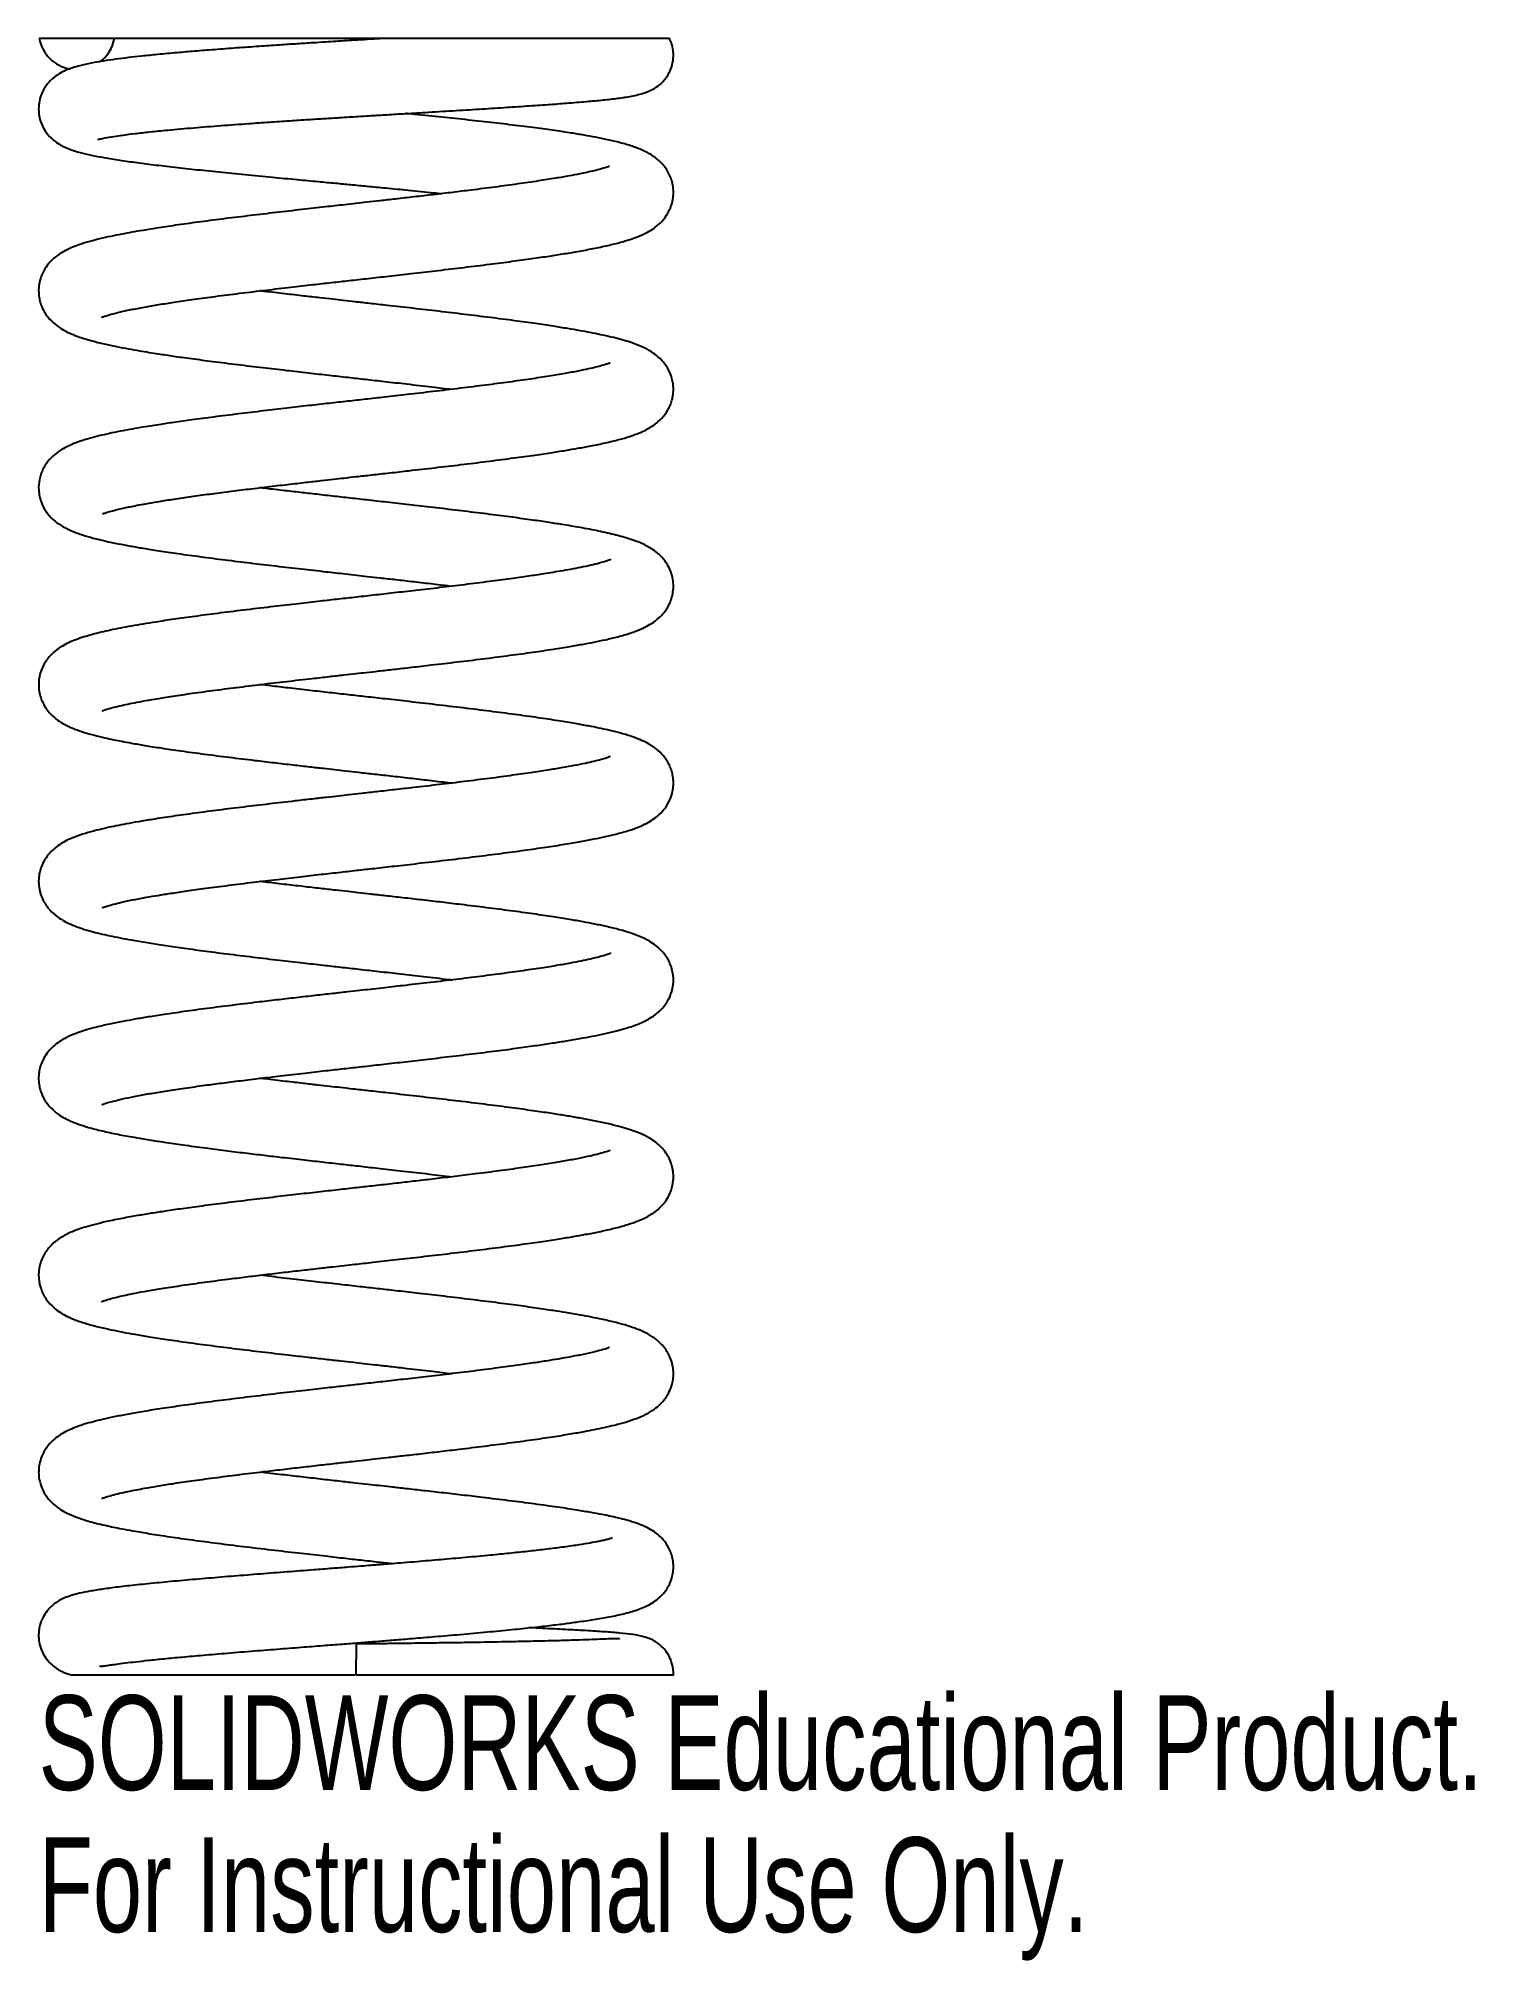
# Model space of a CAD drawing. Header units: millimetres. Extents: x -16.2 to 57.1, y -14.2 to 83.9.
import ezdxf

# ---------------------------------------------------------------- set-up
doc = ezdxf.new("R2010")
doc.units = ezdxf.units.MM
doc.styles.add('SLDTEXTSTYLE0', font='TXT', dxfattribs={"width": 0.7})

msp = doc.modelspace()

# ---------------------------------------------------------------- linework, layer by layer
at = {"color": 7, "linetype": 'Continuous', "lineweight": 25}
for p, q in [((-12.327, 83.91), (-16.163, 83.91)), ((0.004, 0.35), (0.02, 1.95))]:
    msp.add_line(p, q, dxfattribs=at)
for start, end in [(190.41685, 259.75142), (306.45678, 349.58404)]:
    msp.add_arc((-14.245, 84.263), 1.95, start, end, dxfattribs=at)
for points, knots in [([(1.473, 83.91), (1.233, 83.896), (0.773, 83.868), (0.113, 83.827), (-0.481, 83.791), (-1.026, 83.757), (-1.592, 83.722), (-2.25, 83.681), (-3.043, 83.63), (-3.963, 83.569), (-4.997, 83.499), (-6.104, 83.421), (-7.202, 83.339), (-8.215, 83.259), (-9.19, 83.176), (-10.099, 83.092), (-10.923, 83.008), (-11.636, 82.928), (-12.286, 82.846), (-12.926, 82.754), (-13.539, 82.647), (-14.113, 82.52), (-14.552, 82.392), (-14.972, 82.213), (-15.337, 81.996), (-15.646, 81.721), (-15.87, 81.426), (-16.023, 81.152), (-16.145, 80.811), (-16.205, 80.423), (-16.188, 80.053), (-16.101, 79.652), (-15.923, 79.263), (-15.671, 78.933), (-15.431, 78.709), (-15.199, 78.54), (-14.945, 78.396), (-14.614, 78.253), (-14.193, 78.116), (-13.67, 77.984), (-13.027, 77.854), (-12.277, 77.729), (-11.411, 77.603), (-10.459, 77.48), (-9.403, 77.355), (-8.246, 77.227), (-6.997, 77.097), (-5.667, 76.964), (-4.327, 76.834), (-3.073, 76.714), (-1.993, 76.612), (-1.083, 76.527), (-0.257, 76.448), (0.599, 76.367), (1.582, 76.272), (2.726, 76.16), (3.693, 76.063), (4.255, 76.004), (4.396, 75.989)], [0, 0, 0, 0, 0.013461, 0.025779, 0.036801, 0.046555, 0.056201, 0.068485, 0.083471, 0.101081, 0.121229, 0.143835, 0.167658, 0.189848, 0.210331, 0.235099, 0.257078, 0.276362, 0.297069, 0.31872, 0.341695, 0.366079, 0.39125, 0.406319, 0.421148, 0.436173, 0.443921, 0.451894, 0.4602, 0.468864, 0.476931, 0.483994, 0.496024, 0.506069, 0.514453, 0.522842, 0.536227, 0.553352, 0.574158, 0.597786, 0.62153, 0.647814, 0.674043, 0.700308, 0.726845, 0.753709, 0.780879, 0.808319, 0.835808, 0.860183, 0.880504, 0.89688, 0.911248, 0.926699, 0.944703, 0.966363, 0.991576, 1, 1, 1, 1]), ([(-13.153, 78.762), (-13.154, 78.761), (-13.162, 78.752), (-13.058, 78.78), (-12.806, 78.831), (-12.403, 78.901), (-11.887, 78.978), (-11.276, 79.056), (-10.517, 79.142), (-9.525, 79.242), (-8.317, 79.35), (-6.924, 79.461), (-5.62, 79.557), (-4.445, 79.639), (-3.425, 79.707), (-2.477, 79.769), (-1.628, 79.822), (-0.933, 79.866), (-0.37, 79.9), (0.143, 79.932), (0.744, 79.968), (1.518, 80.015), (2.471, 80.073), (3.638, 80.143), (4.939, 80.221), (6.284, 80.304), (7.549, 80.384), (8.721, 80.461), (9.791, 80.536), (10.816, 80.612), (11.771, 80.691), (12.616, 80.769), (13.368, 80.852), (14.073, 80.957), (14.66, 81.099), (15.134, 81.297), (15.42, 81.479), (15.609, 81.646), (15.718, 81.761), (15.806, 81.871), (15.904, 82.012), (16.035, 82.25), (16.151, 82.581), (16.204, 82.946), (16.185, 83.317), (16.122, 83.635), (16.026, 83.828), (15.985, 83.91)], [0, 0, 0, 0, 0.004482, 0.02689, 0.053025, 0.082512, 0.106938, 0.133446, 0.162103, 0.192623, 0.232402, 0.27035, 0.306305, 0.331884, 0.356218, 0.37889, 0.398017, 0.414794, 0.426533, 0.436444, 0.449763, 0.467532, 0.489336, 0.515322, 0.548692, 0.581847, 0.614474, 0.646538, 0.677971, 0.708734, 0.744741, 0.779738, 0.814214, 0.848731, 0.883811, 0.906373, 0.927047, 0.935274, 0.942034, 0.947324, 0.951213, 0.957752, 0.966295, 0.976978, 0.983914, 0.993142, 1, 1, 1, 1]), ([(1.403, 83.91), (1.315, 83.91), (0.887, 83.91), (0.098, 83.91), (-0.955, 83.91), (-1.999, 83.91), (-3.016, 83.91), (-4.01, 83.91), (-4.984, 83.91), (-5.924, 83.91), (-6.814, 83.91), (-7.658, 83.91), (-8.454, 83.91), (-9.19, 83.91), (-9.852, 83.91), (-10.443, 83.91), (-10.964, 83.91), (-11.406, 83.91), (-11.759, 83.91), (-12.032, 83.91), (-12.222, 83.91), (-12.314, 83.91), (-12.323, 83.91), (-12.327, 83.91)], [0, 0, 0, 0, 0.012781, 0.062604, 0.1139, 0.165196, 0.21465, 0.264104, 0.314984, 0.365864, 0.415567, 0.465269, 0.51643, 0.567592, 0.617232, 0.666872, 0.717989, 0.769107, 0.8183, 0.867497, 0.918115, 0.968732, 1, 1, 1, 1]), ([(15.986, 83.91), (15.985, 83.91), (15.983, 83.91), (15.846, 83.91), (15.6, 83.91), (15.242, 83.91), (14.773, 83.91), (14.2, 83.91), (13.537, 83.91), (12.787, 83.91), (11.939, 83.91), (11.015, 83.91), (10.035, 83.91), (8.999, 83.91), (7.892, 83.91), (6.659, 83.91), (5.305, 83.91), (4.084, 83.91), (3.092, 83.91), (2.472, 83.91), (1.979, 83.91), (1.704, 83.91), (1.548, 83.91), (1.499, 83.91), (1.474, 83.91), (1.473, 83.91), (1.473, 83.91)], [0, 0, 0, 0, 0.041883, 0.099971, 0.155857, 0.211743, 0.269315, 0.326887, 0.381743, 0.436598, 0.493142, 0.549685, 0.602945, 0.656202, 0.711203, 0.766198, 0.82957, 0.893915, 0.925573, 0.957511, 0.973345, 0.989522, 0.993451, 0.996388, 0.99829, 1, 1, 1, 1]), ([(-12.97, 69.677), (-12.971, 69.676), (-12.987, 69.664), (-12.918, 69.699), (-12.762, 69.752), (-12.481, 69.837), (-12.039, 69.948), (-11.428, 70.079), (-10.734, 70.21), (-9.984, 70.337), (-9.159, 70.465), (-8.228, 70.6), (-7.151, 70.746), (-5.931, 70.902), (-4.64, 71.059), (-3.382, 71.206), (-2.26, 71.335), (-1.268, 71.447), (-0.326, 71.553), (0.649, 71.663), (1.709, 71.782), (2.856, 71.912), (4.087, 72.054), (5.373, 72.205), (6.638, 72.36), (7.808, 72.511), (8.84, 72.652), (9.741, 72.783), (10.557, 72.909), (11.342, 73.041), (12.123, 73.186), (12.861, 73.342), (13.502, 73.501), (14.032, 73.66), (14.464, 73.818), (14.844, 73.994), (15.193, 74.206), (15.522, 74.469), (15.812, 74.806), (16.013, 75.17), (16.134, 75.502), (16.198, 75.865), (16.198, 76.235), (16.138, 76.572), (16.036, 76.875), (15.898, 77.145), (15.735, 77.381), (15.483, 77.665), (15.116, 77.953), (14.629, 78.211), (14.086, 78.417), (13.505, 78.586), (12.87, 78.737), (12.251, 78.862), (11.635, 78.974), (10.95, 79.087), (10.127, 79.211), (9.136, 79.346), (7.994, 79.49), (6.736, 79.637), (5.414, 79.782), (4.048, 79.924), (3.078, 80.022), (2.566, 80.072), (2.524, 80.076)], [0, 0, 0, 0, 0.000836, 0.012905, 0.025589, 0.039294, 0.059172, 0.079393, 0.09852, 0.116517, 0.134019, 0.152913, 0.173323, 0.195252, 0.218263, 0.239087, 0.257046, 0.272128, 0.286147, 0.301397, 0.317935, 0.336059, 0.355828, 0.377252, 0.399622, 0.420665, 0.440208, 0.458248, 0.474997, 0.492726, 0.512065, 0.533053, 0.553921, 0.572323, 0.588391, 0.603732, 0.615204, 0.626982, 0.639967, 0.6471, 0.654675, 0.66228, 0.669737, 0.676619, 0.682629, 0.689313, 0.6957, 0.70281, 0.719352, 0.737896, 0.757918, 0.779273, 0.798738, 0.815635, 0.830423, 0.846572, 0.864865, 0.885341, 0.90785, 0.930626, 0.953259, 0.975733, 0.998039, 1, 1, 1, 1]), ([(12.926, 77.375), (12.926, 77.377), (12.926, 77.382), (12.775, 77.325), (12.503, 77.245), (12.168, 77.159), (11.808, 77.077), (11.387, 76.989), (10.856, 76.888), (10.156, 76.766), (9.287, 76.628), (8.259, 76.479), (7.11, 76.324), (5.987, 76.181), (4.927, 76.051), (3.952, 75.935), (2.98, 75.823), (2.064, 75.718), (1.255, 75.626), (0.58, 75.55), (-0.015, 75.483), (-0.712, 75.405), (-1.636, 75.301), (-2.809, 75.169), (-4.092, 75.021), (-5.398, 74.867), (-6.682, 74.709), (-7.921, 74.549), (-9.054, 74.394), (-10.035, 74.248), (-10.813, 74.124), (-11.437, 74.016), (-11.983, 73.915), (-12.538, 73.803), (-13.112, 73.673), (-13.651, 73.532), (-14.139, 73.379), (-14.551, 73.218), (-14.905, 73.046), (-15.241, 72.836), (-15.559, 72.563), (-15.825, 72.247), (-16.022, 71.893), (-16.14, 71.541), (-16.21, 71.123), (-16.189, 70.731), (-16.098, 70.378), (-16.005, 70.138), (-15.879, 69.903), (-15.672, 69.609), (-15.376, 69.316), (-15.019, 69.069), (-14.714, 68.909), (-14.482, 68.806), (-14.244, 68.712), (-13.914, 68.598), (-13.449, 68.463), (-12.878, 68.322), (-12.25, 68.187), (-11.642, 68.071), (-11.082, 67.972), (-10.57, 67.887), (-10, 67.797), (-9.289, 67.691), (-8.368, 67.561), (-7.275, 67.417), (-6.06, 67.264), (-4.803, 67.113), (-3.591, 66.971), (-2.457, 66.841), (-1.405, 66.723), (-0.433, 66.613), (0.511, 66.508), (1.511, 66.395), (2.646, 66.266), (3.809, 66.132), (4.565, 66.041), (4.907, 66)], [0, 0, 0, 0, 0.007738, 0.021302, 0.035569, 0.04868, 0.060373, 0.070616, 0.084206, 0.099719, 0.117165, 0.136435, 0.156045, 0.175533, 0.19007, 0.204533, 0.218921, 0.232288, 0.243711, 0.253184, 0.260735, 0.268743, 0.282448, 0.29961, 0.318454, 0.337695, 0.357337, 0.377386, 0.397312, 0.41533, 0.431289, 0.443324, 0.454791, 0.467863, 0.48266, 0.498938, 0.514437, 0.528704, 0.540289, 0.552301, 0.560999, 0.570419, 0.579618, 0.585981, 0.591862, 0.60223, 0.606698, 0.611457, 0.617136, 0.623721, 0.635971, 0.647205, 0.65615, 0.663108, 0.670522, 0.682375, 0.697077, 0.714052, 0.729714, 0.743444, 0.755276, 0.765235, 0.774489, 0.788565, 0.804655, 0.822751, 0.84262, 0.861723, 0.879349, 0.895505, 0.91025, 0.923849, 0.936355, 0.94989, 0.965993, 0.984655, 1, 1, 1, 1]), ([(-12.941, 59.642), (-12.933, 59.644), (-12.915, 59.648), (-12.715, 59.719), (-12.443, 59.796), (-12.138, 59.873), (-11.833, 59.942), (-11.518, 60.009), (-11.157, 60.081), (-10.698, 60.165), (-10.108, 60.266), (-9.376, 60.382), (-8.525, 60.508), (-7.592, 60.637), (-6.611, 60.765), (-5.593, 60.893), (-4.551, 61.019), (-3.537, 61.138), (-2.61, 61.245), (-1.825, 61.334), (-1.179, 61.407), (-0.583, 61.474), (0.063, 61.547), (0.839, 61.634), (1.736, 61.735), (2.82, 61.858), (4.043, 61.998), (5.367, 62.155), (6.666, 62.314), (7.89, 62.472), (8.981, 62.621), (9.901, 62.757), (10.666, 62.877), (11.346, 62.992), (12.038, 63.12), (12.747, 63.266), (13.405, 63.425), (13.888, 63.565), (14.231, 63.683), (14.48, 63.779), (14.803, 63.924), (15.17, 64.138), (15.542, 64.441), (15.836, 64.793), (16.021, 65.139), (16.114, 65.408), (16.164, 65.625), (16.189, 65.817), (16.198, 66.031), (16.181, 66.286), (16.116, 66.602), (15.988, 66.938), (15.761, 67.311), (15.441, 67.651), (15.046, 67.944), (14.645, 68.153), (14.298, 68.294), (13.933, 68.421), (13.511, 68.545), (13.029, 68.667), (12.505, 68.784), (11.973, 68.892), (11.414, 68.995), (10.793, 69.102), (10.039, 69.222), (9.136, 69.356), (8.063, 69.505), (6.853, 69.662), (5.561, 69.822), (4.241, 69.979), (2.914, 70.132), (1.731, 70.266), (0.746, 70.376), (0.001, 70.46), (-0.625, 70.53), (-1.224, 70.598), (-1.896, 70.674), (-2.717, 70.767), (-3.668, 70.878), (-4.423, 70.965), (-4.835, 71.016), (-4.908, 71.025)], [0, 0, 0, 0, 0.011044, 0.024942, 0.038309, 0.049979, 0.05991, 0.068124, 0.077009, 0.087884, 0.100758, 0.115641, 0.131938, 0.148167, 0.164255, 0.180199, 0.195995, 0.211405, 0.224838, 0.23599, 0.244856, 0.252182, 0.261109, 0.271988, 0.284822, 0.298879, 0.317971, 0.337461, 0.357354, 0.377565, 0.396379, 0.41313, 0.42781, 0.440992, 0.455436, 0.473571, 0.492351, 0.509145, 0.518089, 0.52641, 0.535991, 0.547886, 0.558709, 0.570588, 0.580027, 0.585097, 0.588611, 0.591945, 0.595364, 0.600034, 0.605372, 0.61299, 0.622903, 0.634577, 0.645235, 0.658727, 0.670155, 0.682105, 0.695065, 0.709044, 0.722956, 0.735545, 0.746831, 0.760163, 0.774682, 0.791272, 0.809927, 0.830112, 0.850039, 0.869563, 0.888689, 0.907338, 0.919727, 0.930163, 0.938648, 0.946031, 0.955418, 0.967091, 0.981042, 0.996675, 1, 1, 1, 1]), ([(12.944, 67.334), (12.947, 67.337), (12.955, 67.345), (12.808, 67.286), (12.559, 67.211), (12.239, 67.126), (11.839, 67.033), (11.323, 66.925), (10.655, 66.801), (9.844, 66.665), (8.894, 66.52), (7.814, 66.368), (6.617, 66.21), (5.315, 66.048), (3.971, 65.887), (2.676, 65.738), (1.522, 65.606), (0.511, 65.493), (-0.435, 65.386), (-1.4, 65.278), (-2.443, 65.16), (-3.568, 65.032), (-4.769, 64.891), (-6.023, 64.741), (-7.241, 64.588), (-8.34, 64.442), (-9.264, 64.313), (-9.974, 64.207), (-10.536, 64.118), (-11.041, 64.035), (-11.602, 63.937), (-12.175, 63.828), (-12.738, 63.709), (-13.25, 63.588), (-13.697, 63.466), (-14.055, 63.354), (-14.327, 63.256), (-14.546, 63.167), (-14.803, 63.048), (-15.126, 62.865), (-15.481, 62.593), (-15.771, 62.269), (-15.967, 61.947), (-16.083, 61.67), (-16.181, 61.305), (-16.208, 60.927), (-16.154, 60.524), (-16.045, 60.163), (-15.852, 59.793), (-15.58, 59.458), (-15.223, 59.146), (-14.827, 58.908), (-14.419, 58.725), (-13.949, 58.557), (-13.415, 58.403), (-12.809, 58.256), (-12.169, 58.121), (-11.521, 57.998), (-10.836, 57.88), (-10.033, 57.751), (-9.06, 57.607), (-7.933, 57.453), (-6.697, 57.293), (-5.41, 57.135), (-4.103, 56.98), (-2.813, 56.832), (-1.628, 56.698), (-0.686, 56.592), (0.018, 56.513), (0.61, 56.446), (1.273, 56.372), (2.067, 56.282), (2.974, 56.178), (3.937, 56.066), (4.593, 55.989), (4.909, 55.95), (4.909, 55.95)], [0, 0, 0, 0, 0.00589, 0.020029, 0.034341, 0.047338, 0.058978, 0.073858, 0.089955, 0.107287, 0.125743, 0.144856, 0.16457, 0.184885, 0.205627, 0.224529, 0.240876, 0.254658, 0.267095, 0.280574, 0.295184, 0.311183, 0.32865, 0.347594, 0.367496, 0.385695, 0.401809, 0.415832, 0.424972, 0.434564, 0.446329, 0.460295, 0.473077, 0.487315, 0.501238, 0.512951, 0.522434, 0.529701, 0.537196, 0.546602, 0.558185, 0.569525, 0.577263, 0.583353, 0.588224, 0.597586, 0.603357, 0.60974, 0.619153, 0.629092, 0.638202, 0.652824, 0.666822, 0.682119, 0.698802, 0.715444, 0.73169, 0.745623, 0.759339, 0.775119, 0.792959, 0.812763, 0.832825, 0.85248, 0.871735, 0.890594, 0.907983, 0.921948, 0.930153, 0.937566, 0.946826, 0.958034, 0.971186, 0.985541, 0.999984, 1, 1, 1, 1]), ([(-12.938, 49.595), (-12.94, 49.592), (-12.946, 49.585), (-12.832, 49.63), (-12.602, 49.702), (-12.259, 49.794), (-11.868, 49.885), (-11.423, 49.979), (-10.898, 50.08), (-10.242, 50.194), (-9.44, 50.323), (-8.461, 50.467), (-7.336, 50.622), (-6.112, 50.779), (-4.844, 50.934), (-3.553, 51.086), (-2.389, 51.22), (-1.409, 51.331), (-0.661, 51.416), (-0.033, 51.486), (0.558, 51.552), (1.203, 51.625), (1.978, 51.712), (2.876, 51.814), (3.962, 51.939), (5.178, 52.082), (6.469, 52.239), (7.714, 52.399), (8.88, 52.557), (9.918, 52.709), (10.799, 52.848), (11.523, 52.974), (12.154, 53.093), (12.769, 53.222), (13.404, 53.374), (13.995, 53.545), (14.501, 53.732), (14.923, 53.938), (15.268, 54.16), (15.578, 54.43), (15.812, 54.717), (15.976, 55.002), (16.085, 55.258), (16.17, 55.57), (16.206, 55.932), (16.176, 56.302), (16.084, 56.654), (15.945, 56.965), (15.731, 57.298), (15.442, 57.602), (15.122, 57.84), (14.812, 58.019), (14.446, 58.189), (13.994, 58.355), (13.34, 58.545), (12.525, 58.734), (11.596, 58.915), (10.705, 59.067), (9.85, 59.201), (8.974, 59.329), (7.967, 59.468), (6.817, 59.617), (5.564, 59.772), (4.28, 59.924), (3.045, 60.067), (1.892, 60.198), (0.825, 60.318), (-0.156, 60.428), (-1.098, 60.534), (-1.985, 60.634), (-2.875, 60.735), (-3.779, 60.84), (-4.471, 60.921), (-4.849, 60.968), (-4.909, 60.975)], [0, 0, 0, 0, 0.005866, 0.018404, 0.032056, 0.046371, 0.059476, 0.071149, 0.084601, 0.098829, 0.115084, 0.133375, 0.153256, 0.172965, 0.192318, 0.211312, 0.229884, 0.242317, 0.252821, 0.261392, 0.268684, 0.277601, 0.288489, 0.301354, 0.315729, 0.33515, 0.354742, 0.37451, 0.394459, 0.413615, 0.430817, 0.446058, 0.459465, 0.473979, 0.49086, 0.509876, 0.528056, 0.540742, 0.552679, 0.563414, 0.572924, 0.577505, 0.5827, 0.588573, 0.595084, 0.601835, 0.608668, 0.615265, 0.621448, 0.632744, 0.643105, 0.653188, 0.663179, 0.679944, 0.700228, 0.72351, 0.74511, 0.764286, 0.77891, 0.794646, 0.811808, 0.83039, 0.8503, 0.869545, 0.887313, 0.903612, 0.91848, 0.932184, 0.944781, 0.958043, 0.969678, 0.982755, 0.997268, 1, 1, 1, 1]), ([(12.98, 57.304), (12.982, 57.305), (12.986, 57.307), (12.918, 57.278), (12.778, 57.228), (12.507, 57.145), (12.112, 57.045), (11.625, 56.937), (11.103, 56.834), (10.584, 56.74), (10.078, 56.654), (9.497, 56.562), (8.778, 56.454), (7.852, 56.323), (6.764, 56.179), (5.556, 56.027), (4.305, 55.877), (3.094, 55.736), (1.959, 55.606), (0.905, 55.487), (-0.07, 55.377), (-1.013, 55.272), (-2.008, 55.159), (-3.137, 55.031), (-4.414, 54.883), (-5.749, 54.724), (-7.043, 54.563), (-8.222, 54.409), (-9.279, 54.261), (-10.374, 54.097), (-11.479, 53.913), (-12.552, 53.705), (-13.494, 53.482), (-14.171, 53.273), (-14.66, 53.07), (-15, 52.892), (-15.328, 52.67), (-15.681, 52.344), (-15.958, 51.937), (-16.118, 51.52), (-16.192, 51.16), (-16.201, 50.782), (-16.143, 50.428), (-16.041, 50.113), (-15.889, 49.812), (-15.695, 49.541), (-15.453, 49.287), (-15.13, 49.037), (-14.749, 48.821), (-14.331, 48.641), (-13.872, 48.484), (-13.373, 48.343), (-12.859, 48.218), (-12.385, 48.116), (-11.934, 48.026), (-11.415, 47.93), (-10.749, 47.815), (-9.916, 47.684), (-8.903, 47.535), (-7.745, 47.378), (-6.482, 47.216), (-5.286, 47.07), (-4.193, 46.941), (-3.256, 46.833), (-2.411, 46.736), (-1.698, 46.656), (-1.089, 46.587), (-0.495, 46.52), (0.176, 46.445), (0.983, 46.354), (1.896, 46.251), (2.869, 46.14), (3.851, 46.026), (4.536, 45.946), (4.879, 45.904), (4.908, 45.9)], [0, 0, 0, 0, 0.003565, 0.009612, 0.020307, 0.033418, 0.048914, 0.064263, 0.078101, 0.090399, 0.101134, 0.111022, 0.125629, 0.141987, 0.160103, 0.179828, 0.198889, 0.216514, 0.232697, 0.247475, 0.261125, 0.273695, 0.287132, 0.303149, 0.321757, 0.342485, 0.362686, 0.381953, 0.400286, 0.4177, 0.443004, 0.467734, 0.492612, 0.518929, 0.531579, 0.543187, 0.553876, 0.564799, 0.577053, 0.583777, 0.590141, 0.597504, 0.603829, 0.609228, 0.615632, 0.622389, 0.631391, 0.642603, 0.655375, 0.669302, 0.684503, 0.699831, 0.714185, 0.725546, 0.735053, 0.746398, 0.76057, 0.77707, 0.795251, 0.815711, 0.835824, 0.855598, 0.870211, 0.884174, 0.896227, 0.906305, 0.914411, 0.921922, 0.93132, 0.942652, 0.955889, 0.969942, 0.984202, 0.998666, 1, 1, 1, 1]), ([(-12.941, 39.54), (-12.941, 39.54), (-12.965, 39.521), (-12.871, 39.569), (-12.673, 39.629), (-12.374, 39.715), (-11.939, 39.82), (-11.378, 39.939), (-10.741, 40.058), (-10.104, 40.167), (-9.419, 40.276), (-8.609, 40.396), (-7.631, 40.532), (-6.496, 40.68), (-5.275, 40.832), (-4.052, 40.978), (-2.894, 41.112), (-1.812, 41.236), (-0.807, 41.349), (0.138, 41.455), (1.104, 41.564), (2.175, 41.684), (3.409, 41.825), (4.752, 41.981), (6.113, 42.145), (7.406, 42.308), (8.598, 42.468), (9.678, 42.622), (10.629, 42.77), (11.445, 42.909), (12.135, 43.039), (12.754, 43.169), (13.377, 43.317), (13.945, 43.481), (14.418, 43.65), (14.805, 43.825), (15.147, 44.025), (15.472, 44.277), (15.772, 44.601), (16.021, 45.017), (16.154, 45.433), (16.193, 45.74), (16.196, 45.977), (16.179, 46.188), (16.133, 46.427), (16.049, 46.686), (15.882, 47.039), (15.594, 47.413), (15.241, 47.713), (14.864, 47.945), (14.467, 48.129), (14.02, 48.294), (13.502, 48.449), (12.934, 48.59), (12.395, 48.708), (11.832, 48.819), (11.155, 48.941), (10.302, 49.082), (9.278, 49.237), (8.111, 49.399), (6.842, 49.564), (5.491, 49.731), (4.108, 49.894), (2.776, 50.047), (1.582, 50.183), (0.546, 50.299), (-0.406, 50.406), (-1.359, 50.513), (-2.389, 50.63), (-3.401, 50.746), (-4.255, 50.846), (-4.729, 50.903), (-4.91, 50.925)], [0, 0, 0, 0, 0.000206, 0.012588, 0.024945, 0.038093, 0.052035, 0.070323, 0.08596, 0.098914, 0.112103, 0.127242, 0.144338, 0.163398, 0.183071, 0.201328, 0.218141, 0.233504, 0.247627, 0.260665, 0.273335, 0.288333, 0.305925, 0.326101, 0.346975, 0.367331, 0.387171, 0.406495, 0.424985, 0.442024, 0.457595, 0.471985, 0.488204, 0.507148, 0.522297, 0.535803, 0.54763, 0.558069, 0.568037, 0.577831, 0.586252, 0.592234, 0.594997, 0.598698, 0.603813, 0.60854, 0.613971, 0.625541, 0.637851, 0.65073, 0.664202, 0.678408, 0.696315, 0.711646, 0.724492, 0.736872, 0.751754, 0.769157, 0.788847, 0.809143, 0.829701, 0.850526, 0.871587, 0.891084, 0.90798, 0.922287, 0.934762, 0.948085, 0.962505, 0.978543, 0.991805, 1, 1, 1, 1]), ([(12.961, 47.243), (12.961, 47.244), (12.961, 47.245), (12.907, 47.223), (12.781, 47.179), (12.516, 47.098), (12.15, 47.004), (11.689, 46.9), (11.163, 46.795), (10.543, 46.682), (9.846, 46.566), (8.996, 46.435), (7.973, 46.289), (6.808, 46.134), (5.556, 45.977), (4.267, 45.822), (3.067, 45.682), (1.995, 45.56), (1.102, 45.459), (0.324, 45.372), (-0.325, 45.299), (-0.915, 45.232), (-1.539, 45.162), (-2.281, 45.078), (-3.264, 44.966), (-4.439, 44.83), (-5.742, 44.675), (-7.011, 44.517), (-8.227, 44.358), (-9.357, 44.2), (-10.315, 44.055), (-11.092, 43.927), (-11.706, 43.817), (-12.237, 43.715), (-12.746, 43.607), (-13.281, 43.481), (-13.838, 43.327), (-14.321, 43.164), (-14.751, 42.978), (-15.117, 42.772), (-15.444, 42.521), (-15.69, 42.266), (-15.896, 41.978), (-16.051, 41.664), (-16.153, 41.333), (-16.205, 40.966), (-16.186, 40.583), (-16.101, 40.222), (-15.931, 39.814), (-15.63, 39.394), (-15.236, 39.057), (-14.846, 38.82), (-14.445, 38.636), (-14.021, 38.482), (-13.416, 38.3), (-12.601, 38.105), (-11.617, 37.914), (-10.678, 37.754), (-9.819, 37.619), (-8.867, 37.48), (-7.789, 37.334), (-6.574, 37.178), (-5.268, 37.018), (-3.964, 36.864), (-2.768, 36.727), (-1.726, 36.609), (-0.772, 36.501), (0.179, 36.395), (1.2, 36.28), (2.305, 36.155), (3.486, 36.019), (4.371, 35.916), (4.841, 35.858), (4.91, 35.85)], [0, 0, 0, 0, 0.003547, 0.009309, 0.021653, 0.035119, 0.049499, 0.062911, 0.078555, 0.091907, 0.106346, 0.122809, 0.141304, 0.161235, 0.180916, 0.200239, 0.219202, 0.233185, 0.24603, 0.25695, 0.265939, 0.273252, 0.281739, 0.292195, 0.304624, 0.323642, 0.343079, 0.36269, 0.382479, 0.40245, 0.421467, 0.436216, 0.449528, 0.461399, 0.473207, 0.487155, 0.503336, 0.52116, 0.535332, 0.547878, 0.558794, 0.567658, 0.57442, 0.581203, 0.586804, 0.593275, 0.600795, 0.60727, 0.613937, 0.626035, 0.638904, 0.65171, 0.665349, 0.679903, 0.694946, 0.720981, 0.746686, 0.763236, 0.779432, 0.796468, 0.814691, 0.834099, 0.854684, 0.874394, 0.891512, 0.90605, 0.918531, 0.931694, 0.945936, 0.961469, 0.978447, 0.996863, 1, 1, 1, 1]), ([(-12.953, 29.486), (-12.955, 29.484), (-12.96, 29.478), (-12.827, 29.532), (-12.607, 29.6), (-12.27, 29.692), (-11.794, 29.803), (-11.172, 29.929), (-10.456, 30.058), (-9.644, 30.191), (-8.726, 30.329), (-7.781, 30.461), (-6.824, 30.588), (-5.883, 30.707), (-4.888, 30.828), (-3.795, 30.958), (-2.677, 31.087), (-1.593, 31.211), (-0.619, 31.32), (0.324, 31.426), (1.322, 31.538), (2.404, 31.66), (3.569, 31.794), (4.812, 31.939), (6.085, 32.092), (7.301, 32.245), (8.389, 32.389), (9.321, 32.521), (10.124, 32.641), (10.873, 32.761), (11.562, 32.881), (12.215, 33.005), (12.812, 33.132), (13.356, 33.264), (13.818, 33.394), (14.19, 33.517), (14.499, 33.636), (14.825, 33.785), (15.187, 33.999), (15.563, 34.303), (15.935, 34.771), (16.184, 35.402), (16.215, 36.088), (16.041, 36.711), (15.745, 37.189), (15.403, 37.536), (15.02, 37.81), (14.591, 38.031), (14.06, 38.233), (13.477, 38.406), (12.836, 38.563), (12.203, 38.697), (11.573, 38.817), (10.877, 38.939), (10.04, 39.073), (9.04, 39.22), (7.902, 39.377), (6.666, 39.536), (5.484, 39.681), (4.383, 39.812), (3.383, 39.928), (2.417, 40.038), (1.535, 40.138), (0.784, 40.222), (0.155, 40.293), (-0.435, 40.359), (-1.078, 40.431), (-1.849, 40.518), (-2.732, 40.619), (-3.678, 40.729), (-4.417, 40.815), (-4.817, 40.864), (-4.908, 40.875)], [0, 0, 0, 0, 0.00626, 0.018734, 0.03148, 0.044151, 0.060905, 0.077624, 0.094343, 0.111045, 0.128221, 0.146417, 0.160736, 0.175631, 0.191101, 0.206207, 0.224113, 0.239456, 0.25231, 0.265138, 0.279074, 0.294222, 0.310827, 0.328905, 0.348464, 0.368089, 0.38605, 0.402335, 0.416938, 0.430717, 0.446622, 0.460132, 0.475022, 0.490715, 0.504815, 0.517066, 0.527505, 0.537974, 0.549615, 0.56221, 0.574822, 0.587584, 0.599616, 0.611058, 0.622411, 0.633637, 0.645001, 0.661002, 0.678491, 0.697489, 0.715218, 0.73057, 0.743923, 0.758444, 0.774932, 0.793381, 0.81329, 0.833128, 0.85279, 0.867426, 0.881967, 0.8962, 0.908712, 0.919249, 0.927814, 0.935114, 0.944039, 0.954897, 0.967683, 0.98166, 0.995848, 1, 1, 1, 1]), ([(12.979, 37.202), (12.984, 37.205), (13, 37.215), (12.836, 37.145), (12.531, 37.053), (12.123, 36.947), (11.628, 36.837), (11.069, 36.727), (10.393, 36.606), (9.548, 36.468), (8.544, 36.319), (7.416, 36.164), (6.21, 36.008), (4.949, 35.853), (3.669, 35.702), (2.461, 35.563), (1.481, 35.452), (0.751, 35.37), (0.163, 35.303), (-0.471, 35.232), (-1.231, 35.147), (-2.113, 35.048), (-3.072, 34.938), (-4.061, 34.824), (-5.158, 34.695), (-6.352, 34.55), (-7.606, 34.391), (-8.757, 34.235), (-9.755, 34.091), (-10.582, 33.962), (-11.285, 33.843), (-11.947, 33.722), (-12.628, 33.585), (-13.237, 33.443), (-13.747, 33.303), (-14.154, 33.172), (-14.509, 33.035), (-14.817, 32.892), (-15.147, 32.699), (-15.472, 32.45), (-15.76, 32.135), (-15.967, 31.799), (-16.09, 31.504), (-16.162, 31.226), (-16.201, 30.911), (-16.193, 30.613), (-16.142, 30.344), (-16.09, 30.165), (-16.031, 30.005), (-15.938, 29.809), (-15.767, 29.531), (-15.487, 29.213), (-15.12, 28.932), (-14.776, 28.737), (-14.476, 28.602), (-14.133, 28.47), (-13.646, 28.315), (-12.961, 28.139), (-12.186, 27.973), (-11.368, 27.82), (-10.576, 27.687), (-9.749, 27.559), (-8.801, 27.421), (-7.757, 27.28), (-6.689, 27.142), (-5.687, 27.019), (-4.714, 26.902), (-3.704, 26.784), (-2.673, 26.666), (-1.629, 26.548), (-0.669, 26.44), (0.279, 26.333), (1.299, 26.219), (2.467, 26.086), (3.703, 25.944), (4.519, 25.847), (4.91, 25.8)], [0, 0, 0, 0, 0.005177, 0.019784, 0.034786, 0.052129, 0.066328, 0.079926, 0.095448, 0.112901, 0.132167, 0.151752, 0.171216, 0.190555, 0.209765, 0.227853, 0.242575, 0.251344, 0.258614, 0.267308, 0.277947, 0.290536, 0.304519, 0.318757, 0.333217, 0.352845, 0.372878, 0.392758, 0.410717, 0.426615, 0.440447, 0.454231, 0.470312, 0.488727, 0.502634, 0.51555, 0.527493, 0.539067, 0.547819, 0.557727, 0.568956, 0.576851, 0.583467, 0.588754, 0.593058, 0.600008, 0.604711, 0.607208, 0.610891, 0.615744, 0.621726, 0.633405, 0.644923, 0.655223, 0.66456, 0.673267, 0.691445, 0.710989, 0.731291, 0.749548, 0.765592, 0.780123, 0.797166, 0.816708, 0.83284, 0.848401, 0.862892, 0.876316, 0.892563, 0.90712, 0.920536, 0.932959, 0.946911, 0.963431, 0.982507, 1, 1, 1, 1]), ([(-12.99, 19.416), (-12.987, 19.418), (-12.98, 19.422), (-12.763, 19.504), (-12.468, 19.589), (-12.127, 19.676), (-11.737, 19.764), (-11.25, 19.864), (-10.614, 19.981), (-9.811, 20.115), (-8.845, 20.262), (-7.745, 20.417), (-6.655, 20.56), (-5.62, 20.689), (-4.663, 20.805), (-3.696, 20.92), (-2.768, 21.027), (-1.931, 21.122), (-1.224, 21.202), (-0.618, 21.27), (0.063, 21.347), (0.948, 21.446), (2.096, 21.575), (3.375, 21.721), (4.696, 21.875), (6.004, 22.032), (7.277, 22.192), (8.459, 22.348), (9.496, 22.496), (10.361, 22.628), (11.087, 22.747), (11.757, 22.867), (12.437, 23), (13.118, 23.152), (13.729, 23.314), (14.221, 23.476), (14.601, 23.629), (14.924, 23.789), (15.227, 23.985), (15.484, 24.194), (15.734, 24.462), (15.936, 24.767), (16.073, 25.071), (16.153, 25.354), (16.191, 25.617), (16.198, 25.852), (16.181, 26.065), (16.146, 26.261), (16.093, 26.455), (16.014, 26.667), (15.87, 26.942), (15.581, 27.33), (15.127, 27.704), (14.621, 27.965), (14.232, 28.119), (13.823, 28.255), (13.329, 28.394), (12.743, 28.534), (12.08, 28.672), (11.402, 28.798), (10.723, 28.914), (9.986, 29.03), (9.115, 29.159), (8.071, 29.304), (6.878, 29.459), (5.588, 29.619), (4.262, 29.776), (2.925, 29.93), (1.717, 30.067), (0.691, 30.183), (-0.109, 30.272), (-0.772, 30.347), (-1.368, 30.414), (-1.997, 30.485), (-2.753, 30.572), (-3.652, 30.676), (-4.395, 30.762), (-4.818, 30.814), (-4.909, 30.825)], [0, 0, 0, 0, 0.00958, 0.024703, 0.039082, 0.051732, 0.06261, 0.075909, 0.091018, 0.108062, 0.127028, 0.146646, 0.166146, 0.180692, 0.195167, 0.209568, 0.223365, 0.235277, 0.245239, 0.253247, 0.260795, 0.273848, 0.29037, 0.309118, 0.328276, 0.347834, 0.367796, 0.387885, 0.406255, 0.422563, 0.436802, 0.450261, 0.4659, 0.483882, 0.502516, 0.519392, 0.530915, 0.54326, 0.550411, 0.558347, 0.567165, 0.575581, 0.582612, 0.588198, 0.592609, 0.596453, 0.600708, 0.603957, 0.606937, 0.611875, 0.618884, 0.627851, 0.645388, 0.660154, 0.672977, 0.686156, 0.700239, 0.716961, 0.733626, 0.748648, 0.762059, 0.775926, 0.791865, 0.809869, 0.829773, 0.849784, 0.869392, 0.888602, 0.907418, 0.920556, 0.931748, 0.940992, 0.948407, 0.956869, 0.967616, 0.980641, 0.995789, 1, 1, 1, 1]), ([(12.951, 27.138), (12.954, 27.141), (12.963, 27.148), (12.82, 27.09), (12.539, 27.004), (12.091, 26.889), (11.529, 26.766), (10.872, 26.64), (10.113, 26.509), (9.246, 26.372), (8.265, 26.23), (7.156, 26.08), (6.028, 25.936), (4.927, 25.801), (3.925, 25.682), (2.969, 25.571), (2.02, 25.463), (1.095, 25.358), (0.144, 25.251), (-0.81, 25.144), (-1.839, 25.029), (-2.952, 24.902), (-4.146, 24.764), (-5.407, 24.615), (-6.661, 24.462), (-7.825, 24.312), (-8.836, 24.174), (-9.693, 24.05), (-10.448, 23.933), (-11.186, 23.811), (-11.965, 23.67), (-12.694, 23.52), (-13.31, 23.373), (-13.785, 23.241), (-14.162, 23.118), (-14.467, 23.002), (-14.787, 22.859), (-15.161, 22.645), (-15.544, 22.341), (-15.904, 21.9), (-16.162, 21.301), (-16.224, 20.639), (-16.076, 19.99), (-15.783, 19.48), (-15.424, 19.105), (-15.069, 18.849), (-14.731, 18.664), (-14.315, 18.484), (-13.804, 18.311), (-13.194, 18.146), (-12.543, 17.998), (-11.912, 17.871), (-11.263, 17.753), (-10.519, 17.628), (-9.618, 17.489), (-8.56, 17.337), (-7.377, 17.18), (-6.117, 17.021), (-4.813, 16.864), (-3.589, 16.721), (-2.499, 16.596), (-1.597, 16.494), (-0.819, 16.407), (-0.173, 16.334), (0.416, 16.268), (1.041, 16.198), (1.784, 16.114), (2.756, 16.003), (3.824, 15.88), (4.573, 15.79), (4.909, 15.75)], [0, 0, 0, 0, 0.005278, 0.018024, 0.035338, 0.05206, 0.068371, 0.0849, 0.101674, 0.118734, 0.136594, 0.155386, 0.175114, 0.190526, 0.205778, 0.219624, 0.232031, 0.246329, 0.258752, 0.272007, 0.286371, 0.302072, 0.319239, 0.337879, 0.357812, 0.376699, 0.393834, 0.40921, 0.422825, 0.437023, 0.453843, 0.473336, 0.48938, 0.503884, 0.516294, 0.526599, 0.536656, 0.548376, 0.561564, 0.574116, 0.586041, 0.597751, 0.60937, 0.621385, 0.633168, 0.644665, 0.656349, 0.668821, 0.686842, 0.705762, 0.722577, 0.737049, 0.75043, 0.765646, 0.782823, 0.801952, 0.821878, 0.841627, 0.861202, 0.880606, 0.894976, 0.907852, 0.918756, 0.927693, 0.934984, 0.943517, 0.953981, 0.966369, 0.98491, 1, 1, 1, 1]), ([(-12.954, 9.386), (-12.956, 9.384), (-12.961, 9.38), (-12.894, 9.407), (-12.747, 9.457), (-12.463, 9.541), (-12.086, 9.636), (-11.663, 9.73), (-11.231, 9.816), (-10.74, 9.908), (-10.135, 10.012), (-9.344, 10.138), (-8.375, 10.28), (-7.253, 10.433), (-6.024, 10.59), (-4.85, 10.733), (-3.766, 10.861), (-2.787, 10.975), (-1.841, 11.082), (-0.975, 11.18), (-0.233, 11.264), (0.391, 11.334), (0.982, 11.4), (1.633, 11.473), (2.414, 11.562), (3.314, 11.664), (4.284, 11.777), (5.381, 11.907), (6.562, 12.051), (7.8, 12.21), (8.967, 12.369), (10.013, 12.523), (10.906, 12.666), (11.611, 12.79), (12.18, 12.899), (12.694, 13.006), (13.234, 13.132), (13.795, 13.284), (14.303, 13.454), (14.774, 13.656), (15.187, 13.898), (15.519, 14.174), (15.751, 14.435), (15.955, 14.749), (16.122, 15.139), (16.2, 15.551), (16.194, 15.946), (16.138, 16.275), (16.026, 16.601), (15.828, 16.971), (15.503, 17.357), (15.094, 17.666), (14.66, 17.898), (14.217, 18.077), (13.713, 18.24), (13.12, 18.397), (12.338, 18.573), (11.337, 18.763), (10.232, 18.944), (9.175, 19.101), (8.147, 19.244), (6.979, 19.396), (5.695, 19.556), (4.384, 19.712), (3.151, 19.854), (2.075, 19.977), (1.106, 20.086), (0.161, 20.192), (-0.841, 20.305), (-1.928, 20.427), (-3.094, 20.561), (-4.106, 20.678), (-4.706, 20.751), (-4.907, 20.775)], [0, 0, 0, 0, 0.003705, 0.011512, 0.024141, 0.037895, 0.052216, 0.065263, 0.076868, 0.087016, 0.100846, 0.116701, 0.134589, 0.154318, 0.174114, 0.193554, 0.207901, 0.222043, 0.235892, 0.248218, 0.258615, 0.267076, 0.274398, 0.283437, 0.294448, 0.307437, 0.321856, 0.336423, 0.355993, 0.375739, 0.395668, 0.41518, 0.432806, 0.448472, 0.460337, 0.472158, 0.486121, 0.502315, 0.520153, 0.536411, 0.550821, 0.561576, 0.570053, 0.576468, 0.583852, 0.593183, 0.598668, 0.604881, 0.611608, 0.618019, 0.629677, 0.64371, 0.658072, 0.673329, 0.689558, 0.706751, 0.72469, 0.750485, 0.774686, 0.791112, 0.808814, 0.827789, 0.848034, 0.868332, 0.886114, 0.901309, 0.914071, 0.926974, 0.940959, 0.956151, 0.972787, 0.990866, 1, 1, 1, 1]), ([(12.933, 17.081), (12.925, 17.079), (12.908, 17.075), (12.682, 16.995), (12.325, 16.897), (11.776, 16.768), (11.151, 16.642), (10.515, 16.527), (9.856, 16.418), (9.125, 16.305), (8.248, 16.178), (7.203, 16.036), (6.026, 15.885), (4.791, 15.735), (3.584, 15.592), (2.449, 15.462), (1.391, 15.342), (0.411, 15.231), (-0.531, 15.126), (-1.52, 15.015), (-2.636, 14.888), (-3.91, 14.742), (-5.262, 14.583), (-6.6, 14.419), (-7.847, 14.259), (-8.988, 14.103), (-10.011, 13.952), (-10.911, 13.808), (-11.686, 13.672), (-12.354, 13.541), (-12.915, 13.419), (-13.422, 13.294), (-13.889, 13.16), (-14.318, 13.014), (-14.709, 12.847), (-15.058, 12.657), (-15.39, 12.42), (-15.725, 12.088), (-15.99, 11.674), (-16.137, 11.253), (-16.19, 10.935), (-16.199, 10.598), (-16.148, 10.21), (-15.976, 9.74), (-15.683, 9.311), (-15.347, 8.993), (-14.99, 8.75), (-14.591, 8.547), (-14.154, 8.376), (-13.678, 8.227), (-13.179, 8.094), (-12.715, 7.986), (-12.271, 7.893), (-11.8, 7.801), (-11.193, 7.69), (-10.386, 7.556), (-9.368, 7.401), (-8.198, 7.238), (-6.926, 7.072), (-5.573, 6.904), (-4.184, 6.74), (-2.841, 6.585), (-1.629, 6.448), (-0.581, 6.33), (0.37, 6.223), (1.188, 6.132), (1.704, 6.074), (1.915, 6.05)], [0, 0, 0, 0, 0.011351, 0.024487, 0.042817, 0.062059, 0.079978, 0.095427, 0.108858, 0.123596, 0.140275, 0.158903, 0.179408, 0.199495, 0.218082, 0.235162, 0.250755, 0.265147, 0.278407, 0.292211, 0.308706, 0.32791, 0.349532, 0.37108, 0.392, 0.412292, 0.431954, 0.450589, 0.467949, 0.484035, 0.499657, 0.512758, 0.527218, 0.54275, 0.557025, 0.569665, 0.580863, 0.591997, 0.60382, 0.611677, 0.617953, 0.622572, 0.630272, 0.64024, 0.651428, 0.663335, 0.676064, 0.689503, 0.705924, 0.72258, 0.737222, 0.749828, 0.760459, 0.771448, 0.784556, 0.802513, 0.823184, 0.844642, 0.866283, 0.888113, 0.910133, 0.930809, 0.948745, 0.963975, 0.977005, 0.990616, 1, 1, 1, 1]), ([(-13.066, 0.836), (-13.066, 0.834), (-13.07, 0.816), (-12.999, 0.817), (-12.82, 0.836), (-12.56, 0.874), (-12.224, 0.922), (-11.788, 0.98), (-11.228, 1.047), (-10.577, 1.118), (-9.789, 1.198), (-8.859, 1.286), (-7.779, 1.382), (-6.551, 1.486), (-5.234, 1.593), (-3.92, 1.697), (-2.699, 1.792), (-1.603, 1.877), (-0.636, 1.952), (0.231, 2.02), (1.039, 2.083), (1.876, 2.15), (2.821, 2.227), (3.934, 2.319), (5.204, 2.427), (6.523, 2.546), (7.779, 2.667), (8.89, 2.782), (9.855, 2.89), (10.688, 2.992), (11.475, 3.098), (12.26, 3.216), (13.056, 3.357), (13.763, 3.511), (14.437, 3.707), (14.992, 3.95), (15.423, 4.251), (15.733, 4.559), (16.017, 4.998), (16.169, 5.46), (16.205, 5.899), (16.165, 6.349), (15.993, 6.842), (15.69, 7.274), (15.367, 7.576), (15.053, 7.788), (14.707, 7.965), (14.304, 8.122), (13.854, 8.26), (13.382, 8.381), (12.95, 8.476), (12.508, 8.566), (11.97, 8.665), (11.231, 8.789), (10.271, 8.936), (9.117, 9.096), (7.825, 9.263), (6.577, 9.414), (5.415, 9.551), (4.372, 9.67), (3.385, 9.782), (2.509, 9.88), (1.781, 9.961), (1.167, 10.03), (0.572, 10.096), (-0.101, 10.171), (-0.91, 10.262), (-1.825, 10.366), (-2.799, 10.477), (-3.841, 10.597), (-4.534, 10.68), (-4.909, 10.725)], [0, 0, 0, 0, 0.001331, 0.016605, 0.030675, 0.043543, 0.055207, 0.068891, 0.08224, 0.097018, 0.113186, 0.130699, 0.149496, 0.169504, 0.190498, 0.210049, 0.2275, 0.24291, 0.256328, 0.267969, 0.279084, 0.290041, 0.303059, 0.318943, 0.33762, 0.358596, 0.378757, 0.397506, 0.414913, 0.431029, 0.445953, 0.464498, 0.484654, 0.506359, 0.528185, 0.549787, 0.561663, 0.571751, 0.580716, 0.59102, 0.596793, 0.602683, 0.614197, 0.624304, 0.633145, 0.643324, 0.655761, 0.670556, 0.686525, 0.700329, 0.711879, 0.721576, 0.734897, 0.751463, 0.771181, 0.793356, 0.815344, 0.83686, 0.852712, 0.868328, 0.882978, 0.895407, 0.905636, 0.913709, 0.921189, 0.930572, 0.941882, 0.955086, 0.96907, 0.983272, 1, 1, 1, 1]), ([(13.068, 7.35), (13.068, 7.351), (13.07, 7.355), (12.951, 7.317), (12.766, 7.269), (12.535, 7.216), (12.229, 7.154), (11.807, 7.077), (11.195, 6.98), (10.46, 6.877), (9.63, 6.773), (8.766, 6.674), (7.837, 6.575), (6.786, 6.471), (5.619, 6.363), (4.355, 6.252), (3.291, 6.163), (2.466, 6.095), (1.901, 6.049), (1.447, 6.013), (1.08, 5.983), (0.694, 5.953), (0.203, 5.914), (-0.457, 5.863), (-1.267, 5.8), (-2.307, 5.72), (-3.533, 5.625), (-4.887, 5.519), (-6.235, 5.412), (-7.562, 5.302), (-8.849, 5.191), (-10.069, 5.078), (-11.171, 4.966), (-12.128, 4.857), (-12.924, 4.752), (-13.577, 4.648), (-14.107, 4.542), (-14.524, 4.432), (-14.852, 4.315), (-15.113, 4.188), (-15.339, 4.047), (-15.569, 3.855), (-15.776, 3.631), (-15.986, 3.311), (-16.125, 2.956), (-16.194, 2.589), (-16.201, 2.227), (-16.126, 1.817), (-15.962, 1.422), (-15.72, 1.075), (-15.441, 0.81), (-15.174, 0.629), (-14.825, 0.45), (-14.625, 0.393), (-14.485, 0.353)], [0, 0, 0, 0, 0.009734, 0.028938, 0.046951, 0.062637, 0.076285, 0.096681, 0.120885, 0.149016, 0.172777, 0.19815, 0.222857, 0.246718, 0.27713, 0.30584, 0.332754, 0.347266, 0.359391, 0.369087, 0.37632, 0.382793, 0.393609, 0.407549, 0.424682, 0.445013, 0.473973, 0.503774, 0.534453, 0.566079, 0.598759, 0.63253, 0.667013, 0.699925, 0.730851, 0.759704, 0.786423, 0.810685, 0.830798, 0.846383, 0.857488, 0.864461, 0.872618, 0.882215, 0.893424, 0.900332, 0.908765, 0.918542, 0.929435, 0.941315, 0.952882, 0.963855, 0.974599, 1, 1, 1, 1]), ([(13.436, 2.203), (13.437, 2.206), (13.439, 2.217), (13.37, 2.22), (13.225, 2.22), (12.965, 2.21), (12.565, 2.193), (12.041, 2.172), (11.387, 2.148), (10.595, 2.124), (9.677, 2.099), (8.673, 2.076), (7.52, 2.053), (6.252, 2.03), (4.918, 2.009), (3.837, 1.994), (3.018, 1.984), (2.387, 1.976), (1.706, 1.969), (0.908, 1.95), (0.331, 1.95), (0.02, 1.95)], [0, 0, 0, 0, 0.016379, 0.056062, 0.096717, 0.152485, 0.210184, 0.270016, 0.332175, 0.396925, 0.464586, 0.531945, 0.596588, 0.677606, 0.751247, 0.815602, 0.84881, 0.878722, 0.912794, 0.952857, 1, 1, 1, 1]), ([(16.192, 0.35), (16.194, 0.407), (16.198, 0.559), (16.158, 0.847), (16.045, 1.212), (15.837, 1.569), (15.603, 1.829), (15.412, 1.984), (15.1, 2.182), (14.663, 2.34), (14.106, 2.443), (13.458, 2.511), (12.694, 2.569), (11.763, 2.627), (10.694, 2.686), (9.719, 2.735), (9.058, 2.766), (8.824, 2.777)], [0, 0, 0, 0, 0.011907, 0.032039, 0.061083, 0.091726, 0.120034, 0.148959, 0.179036, 0.268616, 0.36775, 0.477167, 0.596717, 0.71763, 0.829819, 0.939528, 1, 1, 1, 1]), ([(-0.066, 0.35), (-0.203, 0.35), (-0.702, 0.35), (-1.561, 0.35), (-2.632, 0.35), (-3.683, 0.35), (-4.717, 0.35), (-5.73, 0.35), (-6.714, 0.35), (-7.653, 0.35), (-8.55, 0.35), (-9.398, 0.35), (-10.197, 0.35), (-10.933, 0.35), (-11.61, 0.35), (-12.218, 0.35), (-12.891, 0.35), (-13.377, 0.35), (-13.766, 0.35), (-13.93, 0.35), (-14.021, 0.35), (-14.082, 0.35), (-14.14, 0.35), (-14.184, 0.35), (-14.23, 0.35), (-14.296, 0.35), (-14.413, 0.35), (-14.506, 0.35), (-14.493, 0.35), (-14.485, 0.35)], [0, 0, 0, 0, 0.019644, 0.071372, 0.123099, 0.174261, 0.225424, 0.278003, 0.330583, 0.383035, 0.435489, 0.489343, 0.543201, 0.598036, 0.652875, 0.708937, 0.765011, 0.860663, 0.890074, 0.900856, 0.905139, 0.909457, 0.911553, 0.913664, 0.915571, 0.91875, 0.926655, 0.953797, 1, 1, 1, 1]), ([(16.183, 0.35), (16.185, 0.35), (16.191, 0.35), (16.07, 0.35), (15.835, 0.35), (15.483, 0.35), (15.026, 0.35), (14.466, 0.35), (13.798, 0.35), (13.031, 0.35), (12.177, 0.35), (11.24, 0.35), (10.216, 0.35), (9.118, 0.35), (7.964, 0.35), (6.756, 0.35), (5.489, 0.35), (3.946, 0.35), (2.461, 0.35), (1.064, 0.35), (0.357, 0.35), (0.004, 0.35)], [0, 0, 0, 0, 0.035479, 0.087975, 0.142002, 0.19603, 0.248486, 0.300942, 0.354913, 0.408882, 0.461411, 0.513945, 0.567985, 0.622023, 0.674556, 0.727092, 0.781133, 0.835175, 0.916868, 0.958432, 1, 1, 1, 1])]:
    msp.add_open_spline(points, degree=3, knots=knots, dxfattribs=at)

# ---------------------------------------------------------------- texts
at = {"color": 7, "linetype": 'Continuous', "char_height": 4.83362, "attachment_point": 1, "style": 'SLDTEXTSTYLE0'}
for s, insert in [('SOLIDWORKS Educational Product.', (-16.194, -0.67)), ('For Instructional Use Only.', (-16.194, -7.92))]:
    msp.add_mtext(s, dxfattribs=dict(at, insert=insert))

doc.saveas('drawing.dxf')
